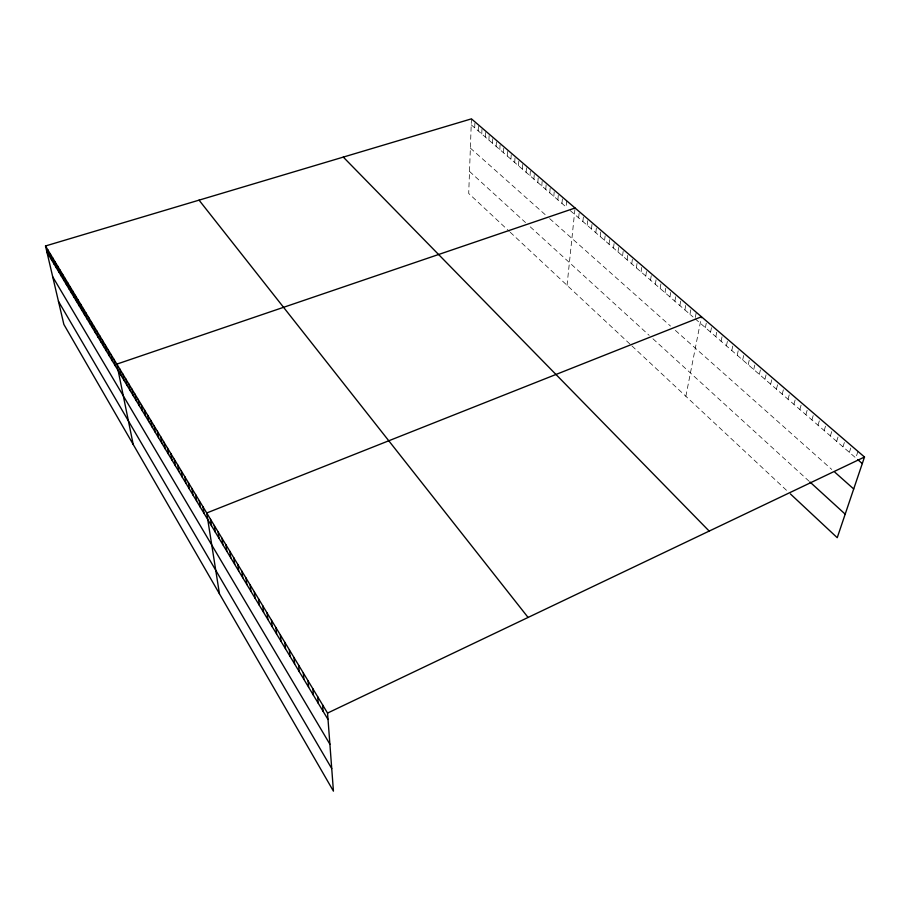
<?xml version="1.0" encoding="UTF-8"?>
<svg xmlns="http://www.w3.org/2000/svg" width="910" height="910" viewBox="0 0 910 910"><rect width="100%" height="100%" fill="white"/><g stroke="black" fill="none" stroke-linecap="round" stroke-linejoin="round"><path stroke-width="0.68" stroke-dasharray="4.55 3.41" d="M471.437 118.857L468.707 193.455L509.338 231.413M474.713 127.844L474.895 123.066M478.228 130.892L478.467 124.909M481.765 133.952L482.016 127.957M485.326 137.035L485.599 131.04M488.909 140.14L489.193 134.134M492.515 143.268L492.822 137.251M496.155 146.419L496.462 140.39M499.817 149.593L500.079 144.758M503.492 152.778L503.844 146.737M507.211 155.997L507.564 149.934M510.942 159.227L511.318 153.164M514.707 162.492L515.094 156.418M518.495 165.768L518.893 159.682M522.306 169.067L522.636 164.198M526.139 172.399L526.583 166.302M530.007 175.744L530.371 170.864M533.908 179.122L534.375 173.002M537.833 182.523L538.22 177.621M541.78 185.936L542.28 179.805M545.761 189.382L546.171 184.468M549.765 192.852L550.3 186.709M553.803 196.355L554.236 191.43M557.864 199.87L558.433 193.705M561.959 203.419L562.551 197.243M566.691 200.803L566.077 206.991L471.221 124.818M567.044 285.319L574.938 209.255M578.635 217.865L579.295 211.655M582.878 221.539L583.56 215.317M587.155 225.248L587.86 219.014M591.466 228.979L592.183 222.745M595.811 232.744L596.403 227.739M600.179 236.532L600.941 230.275M604.581 240.342L605.366 234.086M609.029 244.187L609.825 237.919M613.499 248.066L614.318 241.787M618.004 251.968L618.845 245.677M622.542 255.903L623.418 249.613M627.127 259.862L628.014 253.56M631.733 263.866L632.643 257.553M636.386 267.881L637.318 261.568M641.061 271.942L642.016 265.618M645.782 276.026L646.566 270.964M650.536 280.144L651.537 273.808M655.325 284.295L656.36 277.948M660.159 288.481L661.206 282.123M665.028 292.701L666.109 286.343M669.931 296.956L671.034 290.586M674.879 301.233L676.005 294.863M679.872 305.555L681.021 299.174M684.889 309.912L686.072 303.519M689.962 314.291L691.168 307.899M695.308 317.442L696.298 312.312M685.856 396.294L701.473 316.771M705.375 327.646L706.66 321.23M710.573 332.15L711.882 325.723M715.806 336.689L717.148 330.25M721.095 341.261L722.46 334.823M726.419 345.88L727.818 339.43M731.788 350.532L733.221 344.082M737.202 355.218L738.67 348.769M742.662 359.95L744.153 353.489M748.168 364.728L749.692 358.256M753.719 369.528L755.277 363.056M759.327 374.385L760.908 367.902M764.969 379.277L766.584 372.793M770.668 384.202L772.317 377.718M776.412 389.184L778.095 382.689M782.202 394.201L783.919 387.694M788.037 399.262L789.8 392.756M793.929 404.358L795.727 397.852M799.879 409.511L801.699 402.993M805.873 414.71L807.739 408.192M811.925 419.942L813.824 413.424M818.022 425.232L819.956 418.702M824.176 430.566L826.155 424.037M830.386 435.947L832.4 429.406M836.654 441.373L838.702 434.832M842.979 446.844L845.071 440.303M849.36 452.372L851.487 445.832M857.959 451.405L855.798 457.946L695.069 318.716M570.24 210.585L693.022 316.953M470.368 148.102L545.704 215.101M549.663 218.616L670.499 326.064M675.379 330.41L831.785 469.48M469.514 171.433L525.548 222.563M530.257 226.852L649.205 335.358M652.925 338.759L808.922 481.072M510.237 232.255L630.141 344.242M631.915 345.902L787.582 491.309"/><path stroke-width="1.36" d="M45.5 245.973L327.543 713.076L333.435 791.143L63.859 324.404L45.5 245.973L471.437 118.857L864.5 457.025L837.234 537.696L790.403 493.937M327.543 713.076L864.5 457.025M701.473 316.771L206.718 512.978L219.446 593.786M575.063 208.015L116.833 364.114L133.201 444.467M857.652 459.55L862.282 463.577M834.868 472.222L853.705 488.977M809.911 481.97L845.197 514.161M343.298 157.1L709.186 531.087M199.051 200.143L528.084 617.446M46.979 252.275L328.021 719.48M52.723 276.845L329.898 744.232M58.467 301.358L331.729 768.563M47.877 249.909L49.356 256.222M52.689 257.883L54.156 264.207M50.278 253.879L51.745 260.203M57.58 265.97L59.036 272.317M55.123 261.909L56.579 268.245M60.049 270.065L61.505 276.424M65.054 278.358L66.498 284.728M62.54 274.194L63.984 280.553M70.138 286.775L71.572 293.156M67.59 282.544L69.023 288.925M72.709 291.029L74.131 297.422M77.919 299.652L79.329 306.056M75.302 295.329L76.724 301.722M83.208 308.41L84.607 314.837M80.546 304.02L81.957 310.435M85.881 312.847L87.28 319.274M91.307 321.822L92.683 328.271M88.577 317.317L89.976 323.755M94.049 326.372L95.425 332.821M96.813 330.956L98.189 337.405M102.421 340.226L103.774 346.699M99.599 335.574L100.965 342.035M105.253 344.924L106.606 351.397M108.108 349.667L109.462 356.14M113.909 359.257L115.24 365.752M110.997 354.445L112.328 360.929M119.801 369.016L121.11 375.523M125.796 378.947L127.093 385.453M122.782 373.964L124.09 380.46M128.822 383.974L130.119 390.492M131.893 389.048L133.167 395.566M134.976 394.155L136.25 400.684M138.093 399.319L139.355 405.849M141.243 404.529L142.495 411.058M144.406 409.784L145.657 416.314M150.832 420.431L152.061 426.972M147.613 415.085L148.842 421.626M154.097 425.823L155.314 432.375M157.385 431.26L158.59 437.812M160.695 436.754L161.889 443.318M164.05 442.305L165.233 448.858M167.429 447.891L168.6 454.454M170.83 453.544L171.99 460.107M174.276 459.232L175.425 465.806M177.746 464.987L178.883 471.551M181.249 470.788L182.375 477.363M184.787 476.647L185.902 483.221M188.359 482.562L189.462 489.136M191.953 488.522L193.045 495.097M195.593 494.551L196.674 501.126M199.267 500.637L200.337 507.211M202.975 506.779L204.022 513.354M210.472 519.201L211.495 525.775M214.271 525.479L215.272 532.043M218.093 531.815L219.082 538.39M221.96 538.22L222.939 544.783M225.862 544.68L226.829 551.255M229.809 551.21L230.753 557.773M233.79 557.807L234.712 564.371M237.806 564.462L238.716 571.025M241.867 571.184L242.765 577.748M245.973 577.975L246.849 584.538M250.113 584.834L250.967 591.386M254.299 591.773L255.141 598.314M258.52 598.769L259.35 605.309M262.797 605.844L263.604 612.385M267.108 612.987L267.893 619.528M271.476 620.211L272.238 626.74M275.878 627.502L276.617 634.031M280.325 634.884L281.053 641.391M284.83 642.323L285.524 648.83M289.369 649.854L290.051 656.349M293.964 657.464L294.624 663.947M298.605 665.153L299.242 671.637M303.303 672.922L303.906 679.395M308.046 680.782L308.626 687.243M312.835 688.722L313.404 695.172M317.681 696.753L318.227 703.191M322.584 704.863L323.096 711.29"/></g></svg>
